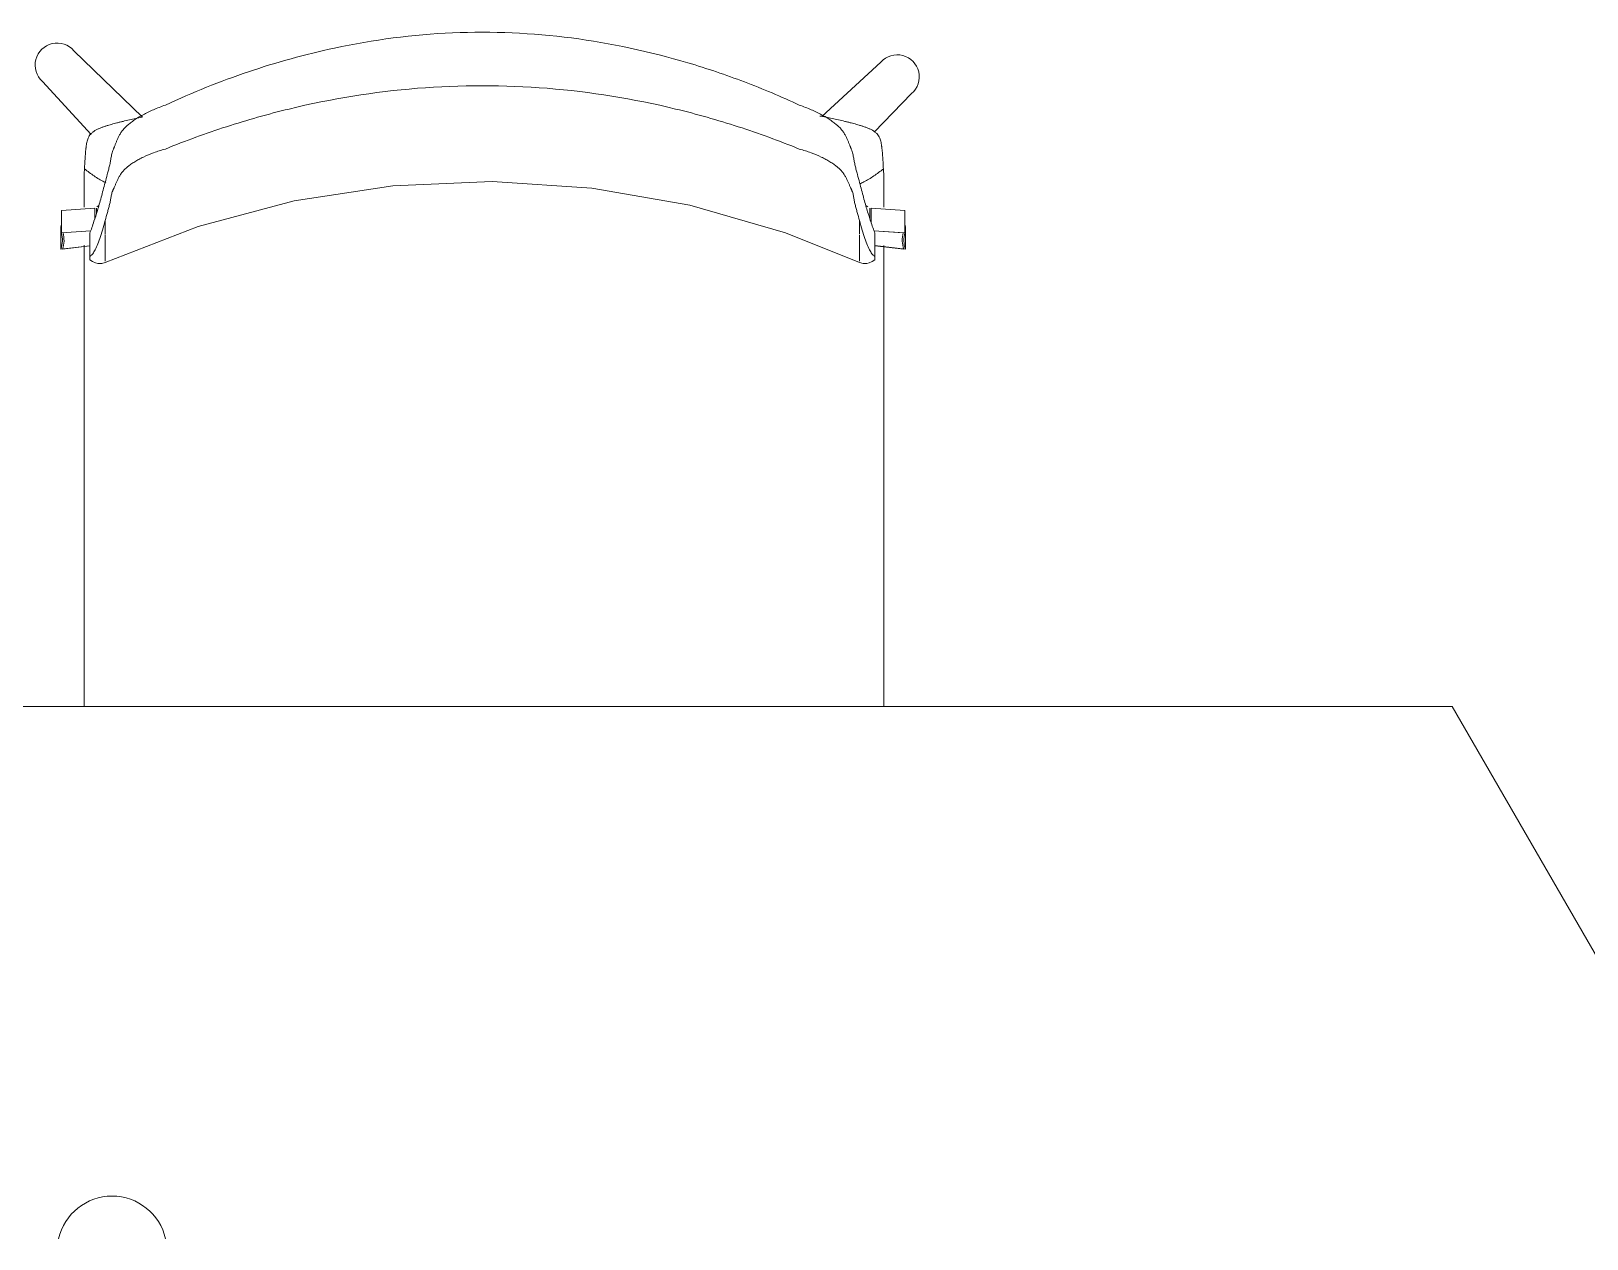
# Model space of a CAD drawing. Header units: millimetres. Extents: x 155927 to 326028, y -36033 to 97293.
# Drawn here: x 181872 to 182795, y 18682 to 19399 of the extents above; entities that cross this region are included whole.
import ezdxf

# ---------------------------------------------------------------- set-up
doc = ezdxf.new("R2010")
doc.units = ezdxf.units.MM
doc.header["$MEASUREMENT"] = 0
doc.layers.add('A-GENM', color=8, linetype='CONTINUOUS', lineweight=9)
doc.layers.add('I-FURN', color=8, linetype='CONTINUOUS', lineweight=9)

msp = doc.modelspace()

# ---------------------------------------------------------------- linework, layer by layer
at = {"layer": 'A-GENM'}
msp.add_arc((181919.76, 18674.84), 32.54, 12.68038, 167.31962, dxfattribs=at)
at = {"layer": 'I-FURN'}
for p, q in [((181937.78, 19347.49), (181897.12, 19386.94)), ((182376.11, 19380.24), (182341, 19348.01)), ((181878.41, 19368.72), (181907.39, 19337.18)), ((182372.2, 19338.74), (182394.31, 19361.52)), ((182027.94, 19297.83), (182086.38, 19306.76)), ((182086.38, 19306.76), (182145.45, 19309.32)), ((182145.45, 19309.32), (182204.46, 19305.48)), ((182204.46, 19305.48), (182262.71, 19295.29)), ((181889.71, 19292.23), (181909.61, 19293.59)), ((181909.61, 19293.59), (181909.61, 19287.69)), ((181910.57, 19293.62), (181910.57, 19290.61)), ((181970.81, 19282.64), (182027.94, 19297.83)), ((182262.71, 19295.29), (182319.51, 19278.86)), ((182369.5, 19287.69), (182369.5, 19293.59)), ((182370.45, 19293.62), (182390.35, 19292.26)), ((182370.45, 19284.78), (182370.45, 19293.62)), ((181889.71, 19278.9), (181889.71, 19292.23)), ((182390.35, 19292.26), (182390.35, 19278.93)), ((181889.38, 19282.51), (181889.38, 19269.18)), ((181907.07, 19280.09), (181889.71, 19278.9)), ((181906.56, 19265.01), (181906.56, 19278.64)), ((181915.67, 19261.37), (181970.81, 19282.64)), ((182319.51, 19278.86), (182363.44, 19261.37)), ((182390.35, 19278.93), (182372.01, 19280.18)), ((182389.4, 19278.9), (182372.04, 19280.09)), ((182372.55, 19265.01), (182372.55, 19278.64)), ((182390.68, 19269.21), (182390.68, 19282.54)), ((181889.38, 19269.18), (181906.56, 19271.24)), ((181890.34, 19269.21), (181906.56, 19271.16)), ((182372.55, 19271.38), (182390.68, 19269.21)), ((182372.55, 19271.24), (182389.73, 19269.18)), ((181906.56, 19262.94), (181908.1, 19261.85)), ((181908.1, 19261.85), (181909.84, 19261.12)), ((181909.84, 19261.12), (181911.32, 19260.8)), ((181911.32, 19260.8), (181913.59, 19260.82)), ((181913.59, 19260.82), (181915.67, 19261.37)), ((182365.52, 19260.82), (182363.44, 19261.37)), ((182367.79, 19260.8), (182365.52, 19260.82)), ((182369.27, 19261.12), (182367.79, 19260.8)), ((182371.01, 19261.85), (182369.27, 19261.12)), ((182372.55, 19262.94), (182371.01, 19261.85)), ((182715.29, 18997.94), (181565.31, 18997.92)), ((183290.34, 18002.03), (182715.29, 18997.94))]:
    msp.add_line(p, q, dxfattribs=at)
for centre, start, end in [((181887.16, 19378.45), 40.41756, 228.03379), ((182385.83, 19371.49), 310.39413, 138.01036)]:
    msp.add_arc(centre, 13.09, start, end, dxfattribs=at)
for centre, start_param, end_param in [((181872.89, 19287.91), 5.960696, 6.044337), ((182407.17, 19287.93), 3.380441, 3.464082), ((181872.89, 19274.57), 5.960696, 6.540192), ((181873.84, 19274.6), 5.960696, 6.540192), ((182406.22, 19274.57), 2.884586, 3.464082), ((182407.17, 19274.6), 2.884586, 3.464082)]:
    msp.add_ellipse(centre, major_axis=(17.39, 0), ratio=0.978487, start_param=start_param, end_param=end_param, dxfattribs=at)
for points, knots in [([(181951.42, 19354.74), (181967.49, 19362.22), (182000.33, 19375.38), (182057.26, 19391.17), (182121.78, 19399.67), (182192.74, 19396.51), (182250.55, 19384.02), (182295.26, 19368.88), (182316.98, 19359.73), (182327.69, 19354.74)], [-1, -1, -1, -1, -0.863636, -0.727273, -0.545455, -0.363636, -0.181818, -0.090909, 0, 0, 0, 0]), ([(182327.69, 19328.67), (182315.76, 19333.53), (182291.59, 19342.35), (182242.01, 19356.4), (182178.3, 19366.75), (182100.82, 19366.75), (182037.11, 19356.4), (181987.53, 19342.35), (181963.36, 19333.54), (181951.42, 19328.67)], [-1, -1, -1, -1, -0.9, -0.8, -0.6, -0.4, -0.2, -0.1, 0, 0, 0, 0]), ([(181908.99, 19285.78), (181909.67, 19287.67), (181910.72, 19290.9), (181912.18, 19295.93), (181913.3, 19300.01), (181914.44, 19304.25), (181915.63, 19308.73), (181916.71, 19312.78), (181917.59, 19316.13), (181918.15, 19318.28), (181918.55, 19319.99), (181918.86, 19321.68), (181919.13, 19323.37), (181919.49, 19325.11), (181919.83, 19326.46), (181920.19, 19327.63), (181920.51, 19328.48), (181920.7, 19328.97), (181920.87, 19329.35), (181921.03, 19329.73), (181921.24, 19330.24), (181921.6, 19331.15), (181922.12, 19332.48), (181922.78, 19334.13), (181923.55, 19335.82), (181924.47, 19337.54), (181925.6, 19339.26), (181926.76, 19340.69), (181927.71, 19341.67), (181928.29, 19342.23), (181928.76, 19342.64), (181929.24, 19343.05), (181929.9, 19343.6), (181931.11, 19344.55), (181932.97, 19345.89), (181935.45, 19347.48), (181939.06, 19349.54), (181944.17, 19352.01), (181948.89, 19353.86), (181951.42, 19354.74)], [0, 0, 0, 0, 0.142857, 0.214286, 0.285714, 0.357143, 0.428571, 0.5, 0.535714, 0.571429, 0.589286, 0.607143, 0.642857, 0.660714, 0.678571, 0.696429, 0.705357, 0.709821, 0.714286, 0.71875, 0.723214, 0.732143, 0.75, 0.767857, 0.785714, 0.803571, 0.821429, 0.839286, 0.848214, 0.852679, 0.857143, 0.861607, 0.866071, 0.875, 0.892857, 0.910714, 0.928571, 0.964286, 1, 1, 1, 1]), ([(182327.69, 19354.74), (182330.22, 19353.86), (182334.94, 19352.01), (182340.05, 19349.54), (182343.66, 19347.48), (182346.14, 19345.89), (182348.01, 19344.55), (182349.21, 19343.6), (182349.87, 19343.05), (182350.36, 19342.64), (182350.82, 19342.23), (182351.4, 19341.67), (182352.36, 19340.69), (182353.51, 19339.26), (182354.64, 19337.54), (182355.56, 19335.82), (182356.33, 19334.13), (182356.99, 19332.48), (182357.51, 19331.15), (182357.87, 19330.24), (182358.08, 19329.73), (182358.25, 19329.35), (182358.41, 19328.97), (182358.6, 19328.48), (182358.92, 19327.63), (182359.29, 19326.46), (182359.62, 19325.11), (182359.98, 19323.37), (182360.25, 19321.68), (182360.56, 19319.99), (182360.86, 19318.7), (182361.19, 19317.41), (182361.63, 19315.71), (182362.4, 19312.78), (182363.48, 19308.73), (182364.67, 19304.25), (182365.81, 19300.01), (182366.94, 19295.93), (182368.02, 19292.15), (182369.09, 19288.75), (182369.78, 19286.72), (182370.12, 19285.78)], [0, 0, 0, 0, 0.035714, 0.071429, 0.089286, 0.107143, 0.125, 0.133929, 0.138393, 0.142857, 0.147321, 0.151786, 0.160714, 0.178571, 0.196429, 0.214286, 0.232143, 0.25, 0.267857, 0.276786, 0.28125, 0.285714, 0.290179, 0.294643, 0.303571, 0.321429, 0.339286, 0.357143, 0.392857, 0.410714, 0.428571, 0.446429, 0.464286, 0.5, 0.571429, 0.642857, 0.714286, 0.785714, 0.857143, 0.928571, 1, 1, 1, 1]), ([(181903.38, 19316.97), (181903.44, 19318.05), (181903.53, 19319.71), (181903.65, 19321.66), (181903.72, 19322.76), (181903.78, 19323.58), (181903.83, 19324.38), (181903.91, 19325.39), (181904, 19326.61), (181904.12, 19327.84), (181904.21, 19328.73), (181904.27, 19329.24), (181904.31, 19329.64), (181904.36, 19330.03), (181904.43, 19330.54), (181904.56, 19331.42), (181904.78, 19332.62), (181905.11, 19333.97), (181905.54, 19335.2), (181906.17, 19336.42), (181907.07, 19337.59), (181908.03, 19338.51), (181908.91, 19339.16), (181909.59, 19339.59), (181910.28, 19339.99), (181911.26, 19340.49), (181912.58, 19341.07), (181914.26, 19341.72), (181916.04, 19342.32), (181917.78, 19342.85), (181919.37, 19343.3), (181920.92, 19343.73), (181922.59, 19344.17), (181924.43, 19344.63), (181926.9, 19345.22), (181931.32, 19346.25), (181935.08, 19347.06), (181937.41, 19347.56)], [0, 0, 0, 0, 0.0625, 0.09375, 0.109375, 0.125, 0.140625, 0.15625, 0.1875, 0.21875, 0.234375, 0.242188, 0.25, 0.257812, 0.265625, 0.28125, 0.3125, 0.34375, 0.375, 0.40625, 0.4375, 0.46875, 0.484375, 0.5, 0.515625, 0.53125, 0.5625, 0.59375, 0.625, 0.65625, 0.6875, 0.71875, 0.75, 0.78125, 0.8125, 0.875, 1, 1, 1, 1]), ([(182343.6, 19347.56), (182345.93, 19347.06), (182349.69, 19346.25), (182354.12, 19345.22), (182356.58, 19344.63), (182358.42, 19344.17), (182360.1, 19343.73), (182361.65, 19343.3), (182363.24, 19342.85), (182364.97, 19342.32), (182366.75, 19341.72), (182368.43, 19341.07), (182369.75, 19340.49), (182370.73, 19339.99), (182371.42, 19339.59), (182372.1, 19339.16), (182372.98, 19338.51), (182373.94, 19337.59), (182374.84, 19336.42), (182375.47, 19335.2), (182375.9, 19333.97), (182376.24, 19332.62), (182376.45, 19331.42), (182376.58, 19330.54), (182376.65, 19330.03), (182376.7, 19329.64), (182376.75, 19329.24), (182376.81, 19328.73), (182376.9, 19327.84), (182377.01, 19326.61), (182377.11, 19325.39), (182377.18, 19324.38), (182377.24, 19323.58), (182377.29, 19322.76), (182377.36, 19321.66), (182377.48, 19319.71), (182377.57, 19318.05), (182377.63, 19316.97)], [0, 0, 0, 0, 0.125, 0.1875, 0.21875, 0.25, 0.28125, 0.3125, 0.34375, 0.375, 0.40625, 0.4375, 0.46875, 0.484375, 0.5, 0.515625, 0.53125, 0.5625, 0.59375, 0.625, 0.65625, 0.6875, 0.71875, 0.734375, 0.742188, 0.75, 0.757812, 0.765625, 0.78125, 0.8125, 0.84375, 0.859375, 0.875, 0.890625, 0.90625, 0.9375, 1, 1, 1, 1]), ([(181951.42, 19328.67), (181948.93, 19327.97), (181944.28, 19326.46), (181939.23, 19324.35), (181935.64, 19322.54), (181933.17, 19321.13), (181931.3, 19319.91), (181930.09, 19319.04), (181929.43, 19318.53), (181928.95, 19318.15), (181928.48, 19317.77), (181927.88, 19317.24), (181926.92, 19316.3), (181925.72, 19314.91), (181924.54, 19313.21), (181923.57, 19311.49), (181922.74, 19309.81), (181922.03, 19308.17), (181921.48, 19306.88), (181921.1, 19306.01), (181920.88, 19305.53), (181920.72, 19305.18), (181920.55, 19304.83), (181920.35, 19304.38), (181920.04, 19303.62), (181919.69, 19302.58), (181919.37, 19301.42), (181919.06, 19299.93), (181918.84, 19298.48), (181918.56, 19297), (181918.29, 19295.83), (181917.96, 19294.63), (181917.54, 19293.03), (181916.78, 19290.24), (181916.12, 19287.88), (181915.67, 19286.32)], [0, 0, 0, 0, 0.0625, 0.125, 0.15625, 0.1875, 0.21875, 0.234375, 0.242188, 0.25, 0.257812, 0.265625, 0.28125, 0.3125, 0.34375, 0.375, 0.40625, 0.4375, 0.46875, 0.484375, 0.492188, 0.5, 0.507812, 0.515625, 0.53125, 0.5625, 0.59375, 0.625, 0.6875, 0.71875, 0.75, 0.78125, 0.8125, 0.875, 1, 1, 1, 1]), ([(182363.44, 19286.32), (182362.99, 19287.88), (182362.33, 19290.24), (182361.57, 19293.03), (182361.15, 19294.63), (182360.82, 19295.83), (182360.55, 19297), (182360.27, 19298.48), (182360.05, 19299.93), (182359.74, 19301.42), (182359.43, 19302.58), (182359.07, 19303.62), (182358.76, 19304.38), (182358.56, 19304.83), (182358.4, 19305.18), (182358.23, 19305.53), (182358.01, 19306.01), (182357.63, 19306.88), (182357.09, 19308.17), (182356.37, 19309.81), (182355.55, 19311.49), (182354.57, 19313.21), (182353.39, 19314.91), (182352.19, 19316.3), (182351.23, 19317.24), (182350.63, 19317.77), (182350.17, 19318.15), (182349.68, 19318.53), (182349.02, 19319.04), (182347.81, 19319.91), (182345.94, 19321.13), (182343.47, 19322.54), (182339.88, 19324.35), (182334.83, 19326.46), (182330.18, 19327.97), (182327.69, 19328.67)], [0, 0, 0, 0, 0.125, 0.1875, 0.21875, 0.25, 0.28125, 0.3125, 0.375, 0.40625, 0.4375, 0.46875, 0.484375, 0.492188, 0.5, 0.507812, 0.515625, 0.53125, 0.5625, 0.59375, 0.625, 0.65625, 0.6875, 0.71875, 0.734375, 0.742188, 0.75, 0.757812, 0.765625, 0.78125, 0.8125, 0.84375, 0.875, 0.9375, 1, 1, 1, 1]), ([(181903.38, 19316.97), (181905.26, 19315.38), (181909.07, 19312.54), (181913.33, 19309.98), (181915.67, 19308.81), (181916.04, 19308.63)], [0, 0, 0, 0, 0.02777778, 0.05555556, 0.06066679, 0.06066679, 0.06066679, 0.06066679]), ([(182363.62, 19307.99), (182364.44, 19308.37), (182367.24, 19309.72), (182371.95, 19312.54), (182375.75, 19315.38), (182377.63, 19316.97)], [0.93303317, 0.93303317, 0.93303317, 0.93303317, 0.94444444, 0.97222222, 1, 1, 1, 1]), ([(181915.67, 19262.03), (181915.67, 19262.29), (181915.67, 19262.93), (181915.67, 19264.91), (181915.67, 19268.93), (181915.67, 19273.71), (181915.67, 19277.28), (181915.67, 19277.7)], [0.4444444, 0.4444444, 0.4444444, 0.4444444, 0.5138889, 0.5833333, 0.7222222, 0.8611111, 0.8793474, 0.8793474, 0.8793474, 0.8793474]), ([(182363.44, 19277.61), (182363.44, 19275.45), (182363.44, 19271.42), (182363.44, 19266.81), (182363.44, 19264.15), (182363.44, 19262.73), (182363.44, 19262.23), (182363.44, 19262.03)], [0.1206526, 0.1206526, 0.1206526, 0.1206526, 0.2222222, 0.3333333, 0.4444444, 0.5, 0.5555556, 0.5555556, 0.5555556, 0.5555556]), ([(181903.18, 18997.63), (181903.18, 18997.79), (181903.18, 19000.43), (181903.18, 19005.59), (181903.18, 19013.2), (181903.18, 19020.83), (181903.18, 19030.91), (181903.18, 19043.39), (181903.18, 19055.84), (181903.18, 19065.88), (181903.18, 19073.51), (181903.18, 19081.15), (181903.18, 19091.23), (181903.18, 19103.74), (181903.18, 19118.7), (181903.18, 19133.88), (181903.18, 19149.01), (181903.18, 19163.9), (181903.18, 19176.34), (181903.18, 19186.38), (181903.18, 19194), (181903.18, 19201.58), (181903.18, 19211.48), (181903.18, 19223.72), (181903.18, 19236.08), (181903.18, 19246.19), (181903.18, 19253.92), (181903.18, 19261.73), (181903.18, 19267.57), (181903.18, 19270.84), (181903.18, 19271.54)], [-0.7511307, -0.7511307, -0.7511307, -0.7511307, -0.75, -0.7321429, -0.7142857, -0.6964286, -0.6785714, -0.6428571, -0.6071429, -0.5892857, -0.5714286, -0.5535714, -0.5357143, -0.5, -0.4642857, -0.4285714, -0.3928571, -0.3571429, -0.3214286, -0.3035714, -0.2857143, -0.2678571, -0.25, -0.2142857, -0.1785714, -0.1607143, -0.1428571, -0.125, -0.1071429, -0.1022726, -0.1022726, -0.1022726, -0.1022726]), ([(181906.56, 19265.01), (181906.56, 19264.45), (181906.56, 19263.63), (181906.56, 19262.97), (181906.56, 19262.87), (181906.56, 19263.5), (181906.56, 19264.28), (181906.56, 19264.65)], [0, 0, 0, 0, 0.125, 0.25, 0.375, 0.5, 0.5828112, 0.5828112, 0.5828112, 0.5828112]), ([(182372.55, 19264.64), (182372.55, 19264.27), (182372.55, 19263.49), (182372.55, 19262.87), (182372.55, 19262.97), (182372.55, 19263.63), (182372.55, 19264.45), (182372.55, 19265.01)], [0.4162183, 0.4162183, 0.4162183, 0.4162183, 0.5, 0.625, 0.75, 0.875, 1, 1, 1, 1]), ([(182377.84, 19271.47), (182377.84, 19271.02), (182377.84, 19265.48), (182377.84, 19254.69), (182377.84, 19239.27), (182377.84, 19224.21), (182377.84, 19211.71), (182377.84, 19201.65), (182377.84, 19193.98), (182377.84, 19186.3), (182377.84, 19176.21), (182377.84, 19163.73), (182377.84, 19151.31), (182377.84, 19141.31), (182377.84, 19133.73), (182377.84, 19126.16), (182377.84, 19116.21), (182377.84, 19103.87), (182377.84, 19091.49), (182377.84, 19081.47), (182377.84, 19073.85), (182377.84, 19066.2), (182377.84, 19056.1), (182377.84, 19043.53), (182377.84, 19028.41), (182377.84, 19013.06), (182377.84, 19002.81), (182377.84, 18997.71), (182377.84, 18997.61)], [-0.896036, -0.896036, -0.896036, -0.896036, -0.8928571, -0.8571429, -0.8214286, -0.7857143, -0.75, -0.7321429, -0.7142857, -0.6964286, -0.6785714, -0.6428571, -0.6071429, -0.5892857, -0.5714286, -0.5535714, -0.5357143, -0.5, -0.4642857, -0.4464286, -0.4285714, -0.4107143, -0.3928571, -0.3571429, -0.3214286, -0.2857143, -0.25, -0.2493139, -0.2493139, -0.2493139, -0.2493139])]:
    msp.add_open_spline(points, degree=3, knots=knots, dxfattribs=at)
for points in [[(182343.6, 19347.56), (182342.38, 19347.79), (182341.16, 19348.02), (182339.94, 19348.25)], [(182340, 19348.24), (182341.2, 19348.02), (182342.4, 19347.79), (182343.6, 19347.56)], [(181903.18, 19313.13), (181903.21, 19313.77), (181903.28, 19315.05), (181903.35, 19316.33), (181903.38, 19316.97)], [(181903.18, 19294.15), (181903.18, 19300.66), (181903.18, 19306.98), (181903.18, 19313.13)], [(182377.63, 19316.97), (182377.67, 19316.33), (182377.74, 19315.05), (182377.8, 19313.77), (182377.84, 19313.13)], [(182377.84, 19313.13), (182377.84, 19307.01), (182377.84, 19300.72), (182377.84, 19294.21)], [(181911.9, 19295.19), (181911.5, 19294.92), (181911.1, 19294.65), (181910.74, 19294.39)], [(182368.37, 19294.39), (182368, 19294.65), (182367.62, 19294.92), (182367.22, 19295.19)], [(181915.67, 19286.32), (181915.14, 19284.29), (181914.05, 19280.47), (181912.39, 19275.51), (181910.87, 19271.3), (181909.4, 19268.04), (181907.9, 19265.91), (181906.99, 19265.2), (181906.56, 19265.01)], [(181906.56, 19278.64), (181906.94, 19279.73), (181907.75, 19281.99), (181908.58, 19284.47), (181908.99, 19285.78)], [(181915.67, 19278.22), (181915.67, 19280.62), (181915.67, 19283.31), (181915.67, 19286.32)], [(182363.44, 19286.32), (182363.44, 19283.31), (182363.44, 19280.63), (182363.44, 19278.22)], [(182372.55, 19265.01), (182372.12, 19265.2), (182371.21, 19265.91), (182369.72, 19268.04), (182368.24, 19271.3), (182366.72, 19275.51), (182365.07, 19280.47), (182363.98, 19284.29), (182363.44, 19286.32)], [(182370.12, 19285.78), (182370.53, 19284.47), (182371.36, 19281.99), (182372.17, 19279.73), (182372.55, 19278.64)]]:
    msp.add_open_spline(points, degree=3, dxfattribs=at)

doc.saveas('drawing.dxf')
